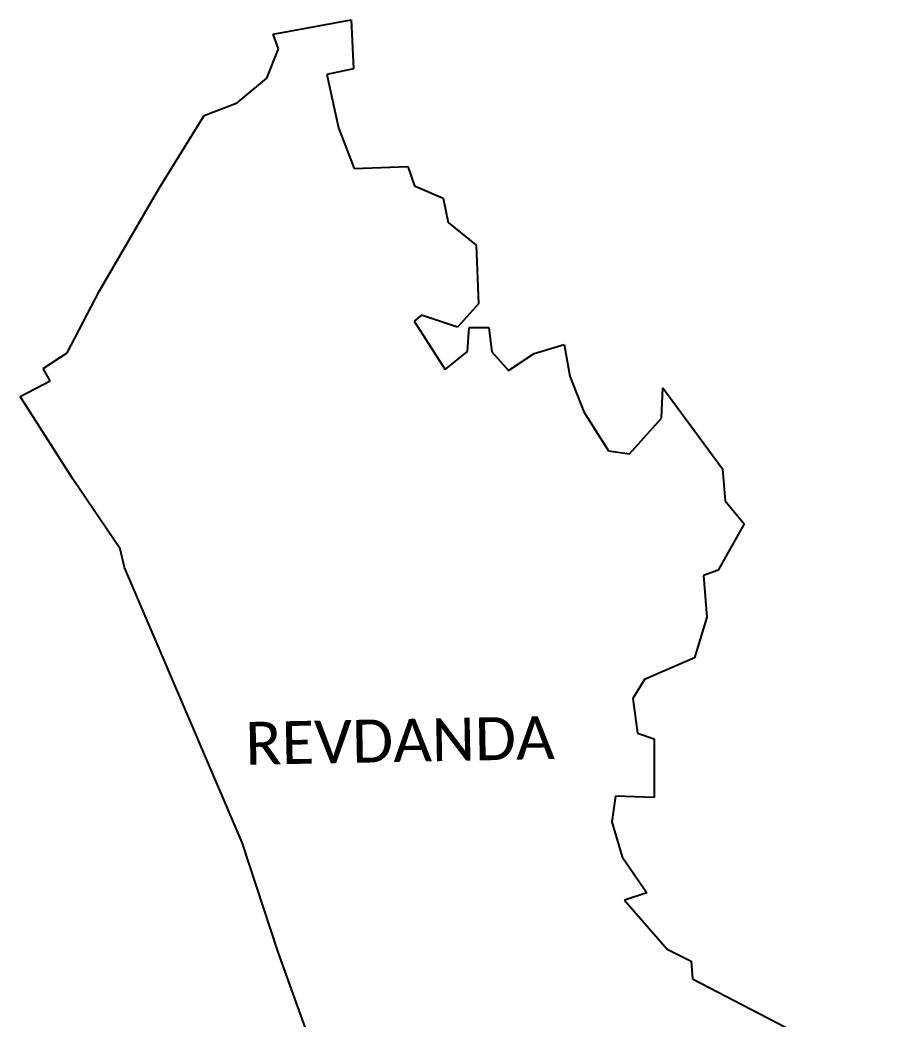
# Model space of a CAD drawing. Header units: metres. Extents: x 280204 to 282207, y 2050748 to 2054482.
# Drawn here: x 280204 to 281816, y 2052616 to 2054482 of the extents above; entities that cross this region are included whole.
import ezdxf

# ---------------------------------------------------------------- set-up
doc = ezdxf.new("R2010")
doc.units = ezdxf.units.M
doc.header["$MEASUREMENT"] = 0
doc.layers.add('village', color=3, linetype='Continuous')
doc.layers.add('VILLAGE NAME', color=250, linetype='Continuous')
doc.styles.get("Standard").update_dxf_attribs({"font": 'calibri.ttf'})

msp = doc.modelspace()

# ---------------------------------------------------------------- linework, layer by layer
at = {"color": 3}
msp.add_line((280687, 2054428), (280677.1, 2054455.5), dxfattribs=at)
at = {"layer": 'village', "color": 3}
for p, q in [((280677.1, 2054455.5), (280822.7, 2054481.8)), ((280822.7, 2054481.8), (280827, 2054390.5)), ((280665.3, 2054373.5), (280687, 2054428)), ((280827, 2054390.5), (280777.2, 2054380.2)), ((280609.9, 2054327), (280665.3, 2054373.5)), ((280777.2, 2054380.2), (280798.7, 2054280.6)), ((280548.3, 2054303.3), (280609.9, 2054327)), ((280463.7, 2054166.9), (280548.3, 2054303.3)), ((280798.7, 2054280.6), (280828, 2054204.4)), ((280828, 2054204.4), (280928.5, 2054208.6)), ((280928.5, 2054208.6), (280941, 2054172.6)), ((280352.7, 2053976.2), (280463.7, 2054166.9)), ((280941, 2054172.6), (280994.4, 2054149)), ((280994.4, 2054149), (281003.6, 2054103.6)), ((281003.6, 2054103.6), (281055.8, 2054061.5)), ((281055.8, 2054061.5), (281060.3, 2053952.1)), ((280292.6, 2053860.8), (280352.7, 2053976.2)), ((281060.3, 2053952.1), (281021.4, 2053908.8)), ((280954.2, 2053931.1), (280940.2, 2053919.8)), ((280940.2, 2053919.8), (280998.3, 2053829.4)), ((281021.4, 2053908.8), (280954.2, 2053931.1)), ((281039.7, 2053863.3), (281042.8, 2053908)), ((281042.8, 2053908), (281079.6, 2053908.1)), ((281079.6, 2053908.1), (281085, 2053862.8)), ((280998.3, 2053829.4), (281039.7, 2053863.3)), ((281085, 2053862.8), (281116.5, 2053828)), ((281164.2, 2053859.6), (281220.6, 2053876.3)), ((281220.6, 2053876.3), (281230.8, 2053817.4)), ((280247.7, 2053831.6), (280292.6, 2053860.8)), ((281116.5, 2053828), (281164.2, 2053859.6)), ((280260.6, 2053808.4), (280247.7, 2053831.6)), ((280204.3, 2053779.3), (280260.6, 2053808.4)), ((281230.8, 2053817.4), (281257.3, 2053750.3)), ((281401.8, 2053738.5), (281404.5, 2053795.3)), ((281404.5, 2053795.3), (281515.7, 2053644.4)), ((280303.3, 2053624.4), (280204.3, 2053779.3)), ((281257.3, 2053750.3), (281302.8, 2053677.8)), ((281342.2, 2053672.4), (281401.8, 2053738.5)), ((281302.8, 2053677.8), (281342.2, 2053672.4)), ((281515.7, 2053644.4), (281521.2, 2053584.6)), ((280391.4, 2053495), (280303.3, 2053624.4)), ((281521.2, 2053584.6), (281556.1, 2053541.4)), ((281556.1, 2053541.4), (281508.1, 2053454.9)), ((280399.1, 2053460.2), (280391.4, 2053495)), ((280619, 2052946.6), (280399.1, 2053460.2)), ((281508.1, 2053454.9), (281480.2, 2053445.3)), ((281480.2, 2053445.3), (281486.6, 2053367.6)), ((281486.6, 2053367.6), (281463.5, 2053291.8)), ((281463.5, 2053291.8), (281370.4, 2053251.1)), ((281370.4, 2053251.1), (281348.6, 2053215.4)), ((281348.6, 2053215.4), (281357, 2053150.6)), ((281357, 2053150.6), (281388.2, 2053140.1)), ((281388.2, 2053140.1), (281388.4, 2053030.9)), ((281316, 2053033.5), (281309.5, 2052985.4)), ((281388.4, 2053030.9), (281316, 2053033.5)), ((281309.5, 2052985.4), (281328.8, 2052920.3)), ((280686.5, 2052742.3), (280619, 2052946.6)), ((281328.8, 2052920.3), (281374.5, 2052852.8)), ((281374.5, 2052852.8), (281332.7, 2052839)), ((281332.7, 2052839), (281412.6, 2052747.8)), ((280745.2, 2052578.3), (280686.5, 2052742.3)), ((281412.6, 2052747.8), (281457.7, 2052725.7)), ((281457.7, 2052725.7), (281459.7, 2052692.3)), ((281459.7, 2052692.3), (281815.6, 2052508.4))]:
    msp.add_line(p, q, dxfattribs=at)

# ---------------------------------------------------------------- texts
at = {"layer": 'VILLAGE NAME'}
msp.add_text('REVDANDA', height=80, rotation=1.1028, dxfattribs=at).set_placement((280625.7, 2053091.7))

doc.saveas('drawing.dxf')
